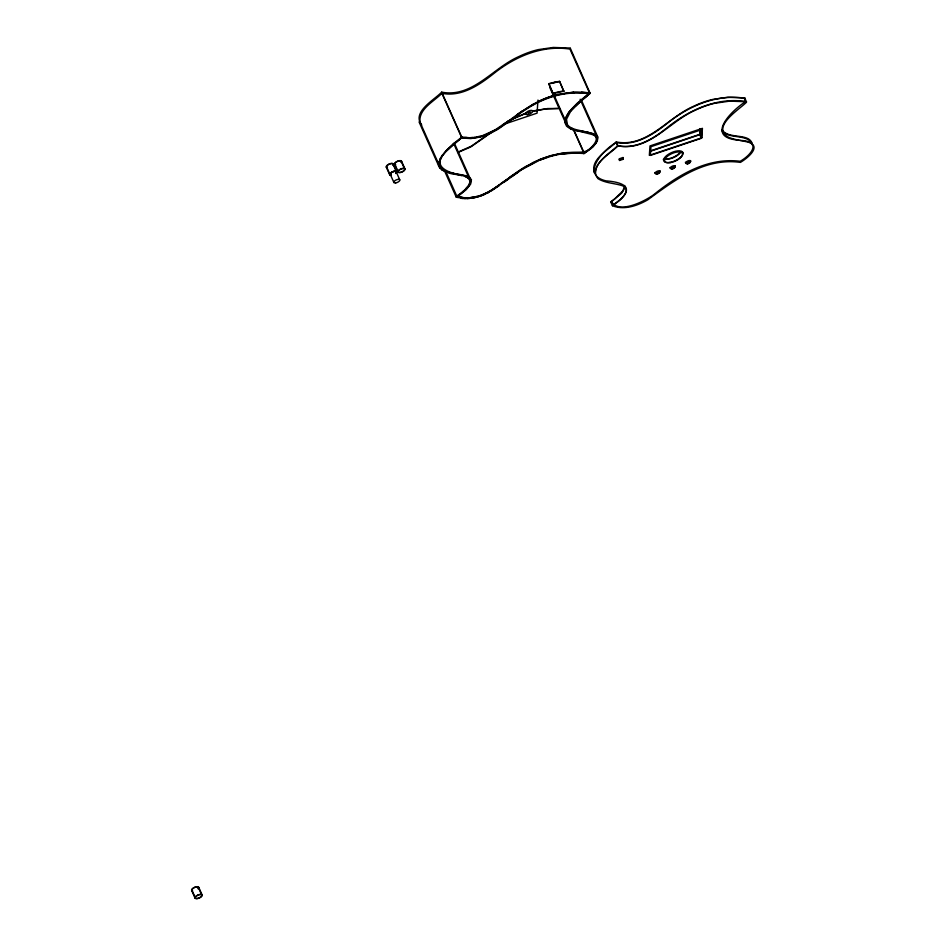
<?xml version="1.0" encoding="UTF-8"?>
<svg xmlns="http://www.w3.org/2000/svg" width="946" height="946" viewBox="0 0 946 946"><rect width="100%" height="100%" fill="white"/><g stroke="black" fill="none" stroke-linecap="round" stroke-linejoin="round"><path stroke-width="1.42" d="M438.601 165.491L438.613 162.464M567.411 124.837L566.406 119.421L570.615 111.368M566.358 122.318L566.406 119.338M537.967 100.063L537.068 113.153L502.527 124.754M548.834 84.052L548.846 83.662A46.129 19.677 -24.1 0 1 556.094 81.912L559.559 81.332L563.804 91.301A49.677 21.19 -24.1 0 0 556.839 92.661L553.114 93.63L548.822 84.028L552.795 82.988M553.114 93.63L548.846 83.662M563.804 91.301L559.559 81.332M619.346 159.827L619.417 158.739L623.012 157.533L623.225 159.259L619.63 160.465L619.346 159.827L622.941 158.621L623.012 157.533M619.63 160.465L619.417 158.739M701.388 138.293L701.979 129.567L650.954 146.689L650.363 155.416L701.388 138.293L699.638 134.391L700.04 128.573M701.79 137.773L702.44 128.325L649.985 145.932L649.334 155.381L701.79 137.773L700.336 134.509L700.702 129.105M590.351 92.945L573.264 92.247M625.436 186.835L621.546 193.268L611.577 201.604C618.743 214.789 645.952 200.623 654.005 194.462C678.235 174.927 707.703 157.154 740.198 161.281C751.68 154.754 762.074 141.12 740.079 140.398M752.413 144.975C750.698 132.085 728.704 139.961 722.011 129.827M470.162 181.667L468.376 185.818L464.616 190.028M438.613 162.546L442.657 154.636M597.233 141.321L598.002 137.43L581.092 99.484M570.355 48.329L590.115 93.276L581.601 100.229L570.615 111.462M744.928 98.124L746.465 102.251C739.666 109.275 710.73 126.918 728.455 137.229C735.066 140.079 742.362 140.505 749.22 142.468C761.849 147.091 746.418 158.881 740.399 162.393C704.664 157.343 674.853 180.012 647.833 199.783C637.486 205.731 624.076 210.497 612.405 205.708L610.667 201.805A49.086 20.93 -24.1 0 0 614.711 198.849L622.976 190.808L624.715 185.499M595.341 144.052L597.245 141.226M468.376 185.735L469.251 184.34M439.89 158.987L447.08 149.598M596.406 142.586L594.112 145.436M466.023 188.55L467.289 187.142M592.752 146.784L594.123 145.341M447.068 149.693L453.347 143.709M575.168 106.33L590.115 93.276M463.138 191.376L464.616 189.945M592.752 146.701L589.772 149.362M463.138 191.281L460.099 193.859A49.086 20.93 -24.1 0 1 456.055 196.815L456.54 197.111M591.297 148.014L588.258 150.556M570.249 48.033L553.292 47.442L538.227 49.618A42.18 17.986 -24.1 0 0 518.645 56.665C493.138 67.745 472.527 98.077 441.676 92.152C434.202 99.98 411.451 112.207 421.715 124.99M453.335 143.792L462.168 136.803M744.821 97.828L727.864 97.225L712.799 99.413A42.18 17.986 -24.1 0 0 693.217 106.46C667.71 117.541 647.099 147.872 616.248 141.947C608.302 150.225 590.138 159.129 594.301 172.858M746.56 101.73L729.614 101.139L714.549 103.315A42.18 17.986 -24.1 0 0 694.955 110.363C669.449 121.443 648.85 151.786 617.998 145.861C610.525 153.678 587.773 165.917 598.038 178.688C605.05 183.039 613.587 183.122 621.333 185.404C632.484 188.443 621.829 199.464 616.449 202.751A49.086 20.93 -24.1 0 1 612.405 205.708M459.153 139.902L461.518 138.01L470.741 138.577L480.533 137.016L488.834 134.096L496.721 129.98A45.03 19.204 -24.1 0 0 499.748 128.041L518.55 114.466M562.078 153.181C575.913 150.674 589.583 156.953 596.997 140.41C596.347 127.935 575.144 134.746 568.168 126.622C558.152 113.532 583.446 100.725 589.642 93.169L569.953 49.086C542.519 44.888 515.499 56.358 494.332 73.126C479.705 84.797 461.66 97.249 441.9 93.323C434.32 101.257 418.156 109.145 420.048 122.259L439.736 166.342C446.595 176.157 461.613 171.628 470.174 178.676C472.681 186.788 462.026 192.026 456.977 196.531L445.649 171.143M573.832 93.051C557.419 93.595 541.561 99.484 527.809 108.258C507.375 120.426 487.758 142.408 461.589 137.395C454.009 145.341 437.856 153.228 439.736 166.342M739.145 140.221C703.954 137.619 731.601 110.552 745.708 101.518L744.242 98.242C716.288 93.938 688.901 105.987 667.474 123.122C653.189 134.569 635.428 146.299 616.189 142.468C603.95 149.137 579.744 174.726 605.996 180.863C631.621 182.838 632.224 192.18 613.043 204.868M665.558 128.893C652.267 139.582 635.322 149.243 617.643 145.743C609.65 153.524 596.157 160.666 595.33 173.13M461.128 137.123L464.025 137.395M486.717 135.834L470.6 147.044L457.734 152.543M507.967 179.22L487.923 192.878M503.579 182.554L522.535 169.133M586.615 150.875C591.9 148.155 601.857 137.347 592.409 134.639A49.428 21.084 -24.1 0 0 591.593 134.367L571.017 129.2L566.583 126.208L564.833 122.495L565.602 117.765L568.984 112.042L576.812 103.575L588.578 93.619L586.757 93.429M666.67 128.065C688.664 110.221 716.713 96.977 745.708 101.518M501.557 183.146L519.567 170.623L531.959 163.351M588.258 150.461L585.349 152.637M487.84 135.018L494.864 129.945M501.214 183.394L500.576 183.855M507.955 121.242L492.7 131.494M503.674 124.458L522.074 111.072M509.811 177.422L494.451 188.183A43.492 18.553 -24.1 0 1 491.234 190.252L484.837 193.646M492.606 131.139L471.51 146.086L458.101 152.081M509.918 176.985L522.015 168.731A68.218 29.101 -24.1 0 1 525.775 166.449L539.575 159.791M499.985 184.659L488.562 192.085L479.598 195.704M586.603 151.23L584.143 152.945C566.335 151.124 548.219 155.038 532.291 162.889M518.763 113.792C538.865 98.691 564.289 89.397 589.642 93.169M512.578 175.956L517.427 172.562M517.119 114.608L532.799 104.427M499.382 185.534L491.482 190.808M586.768 151.561L584.049 153.5L575.558 153.063M584.439 153.394L583.611 153.63M503.828 124.032L515.239 117.789L526.378 113.248M522.535 169.216L539.669 160.111L552.807 155.688M495.645 129.744L481.81 135.952M507.955 121.183L526.071 112.964M527.927 165.988L533.627 162.96M532.787 104.521L538.617 101.388A42.18 17.986 -24.1 0 1 558.211 94.34M487.935 192.795L481.218 195.846M484.387 194.119L479.657 195.94L470.044 197.714L463.256 197.679L457.959 196.401L466.165 189.661L470.67 184.056L471.451 179.622L468.424 176.547A41.328 17.631 -24.1 0 0 466.331 175.743C449.291 173.804 427.367 166.839 449.102 148.829A96.326 41.08 -24.1 0 1 459.188 139.913M540.048 159.318L550.596 155.652L561.463 153.276M484.506 194.427L478.073 196.886M539.658 160.193L546.043 157.781M556.106 81.935L553.067 82.964A50.114 21.38 -24.1 0 1 559.524 81.723M619.701 159.377L623.296 158.171M649.997 151.041L699.638 134.391M650.635 151.183L700.336 134.509M478.913 196.189L467.052 198.211L457.048 196.567M472.279 198.211L478.085 196.792M532.385 111.439L545.274 109.027L558.152 108.483M481.81 135.857L474.726 137.418M532.835 110.966L547.568 108.542L559.831 108.471M552.807 155.783L559.973 154.186L575.57 152.968M476.985 136.993L479.338 136.508M475.093 197.572L464.983 198.731L457.308 197.359M559.961 154.281L567.541 153.347M470.611 137.749L474.738 137.336M573.264 92.152L558.199 94.423A42.18 17.986 -24.1 0 0 538.605 101.482M467.229 198.625L469.654 198.459M472.61 137.548L468.755 137.761M468.767 137.667L464.037 137.3M581.459 92.152L590.209 92.838M465.467 137.477L467.04 137.608M461.187 198.317L462.984 198.518M582.689 131.269L592.87 133.575M589.843 132.795L575.357 129.472M461.979 175.731L444.395 171.226M470.162 181.75C467.88 172.799 454.328 176.039 447.624 172.432M572.117 128.254L575.357 129.567M592.87 133.492L596.642 135.396M464.983 176.512L468.755 178.345M612.393 201.983L611.672 201.652M611.908 202.432L610.667 201.805M457.308 197.454L456.067 196.733L444.313 170.422M441.687 169.701L444.384 171.321M569.397 126.705L572.105 128.337M595.282 134.415L597.541 136.401M722.236 131.21C730.052 139.322 746.087 133.824 751.964 143.354M439.701 167.785L441.687 169.795M567.423 124.754L569.397 126.788M420.521 123.098L420.048 122.259M438.613 165.396L439.689 167.88M690.403 160.607L690.675 161.222M682.267 151.809L682.539 152.424M682.728 152.838L683 153.441M685.377 162.298L685.649 162.913M675.006 165.775L675.278 166.39M669.981 167.466L670.253 168.081M663.323 159.342L663.595 159.957M659.776 170.658L660.131 171.474M654.833 172.55L655.105 173.165M616.248 141.947L617.998 145.861M616.189 142.468L617.643 145.743M622.941 158.621L623.225 159.259M580.135 99.247L596.843 136.65M573.394 128.893L584.143 152.945M573.477 129.732L584.049 153.406M553.836 94.671L566.76 123.607M549.945 87.848L566.051 123.914M441.676 92.152L461.648 136.874M441.9 93.323L461.589 137.395M454.246 142.881L470.351 178.948M453.796 143.768L470.115 180.426M419.054 121.939L439.027 166.662M401.542 161.234L404.971 168.908A3.867 1.655 -24.1 0 1 400.217 172.562A3.867 1.655 -24.1 0 1 399.106 169.937A3.867 1.655 -24.1 0 1 404.971 168.908M401.21 161.388L404.64 169.05A3.5 1.49 -24.1 0 1 400.335 172.361A3.5 1.49 -24.1 0 1 399.33 169.984A3.5 1.49 -24.1 0 1 404.64 169.05M394.813 164.214L398.231 171.888M394.47 164.368L397.899 172.03M393.347 163.989L396.776 171.652M393.016 164.143L396.433 171.805M396.197 171.805L399.756 179.787M390.343 174.513L393.903 182.495M386.607 166.969L390.036 174.632M386.275 167.123L389.705 174.785M198.707 887.289L202.125 894.951A3.867 1.655 -24.1 0 1 197.383 898.617A3.867 1.655 -24.1 0 1 196.271 895.98A3.867 1.655 -24.1 0 1 202.125 894.951M198.364 887.443L201.794 895.105A3.5 1.49 -24.1 0 1 197.489 898.416A3.5 1.49 -24.1 0 1 196.484 896.039A3.5 1.49 -24.1 0 1 201.794 895.105M191.967 890.269L195.396 897.931M191.636 890.423L195.053 898.085M573.867 93.015A99.98 42.641 -24.1 0 1 586.709 93.465M192.535 890.99A3.867 1.655 -24.1 0 1 192.535 888.578A3.867 1.655 -24.1 0 1 197.418 886.674A3.867 1.655 -24.1 0 1 198.128 888.826M192.499 890.706A3.5 1.49 -24.1 0 1 194.817 887.383A3.5 1.49 -24.1 0 1 198.175 888.4M387.363 167.714A3.867 1.655 -24.1 0 1 386.961 165.479A3.867 1.655 -24.1 0 1 391.715 163.374A3.867 1.655 -24.1 0 1 393.028 165.207M387.434 167.489A3.5 1.49 -24.1 0 1 389.007 164.285A3.5 1.49 -24.1 0 1 392.968 164.841M391.195 175.4A3.867 1.655 -24.1 0 1 390.379 173.142A3.867 1.655 -24.1 0 1 395.558 171.049A3.867 1.655 -24.1 0 1 395.877 173.496M391.195 175.187A3.5 1.49 -24.1 0 1 390.651 173.153A3.5 1.49 -24.1 0 1 395.156 171.25A3.5 1.49 -24.1 0 1 395.913 173.189M395.558 164.971A3.867 1.655 -24.1 0 1 395.109 162.783A3.867 1.655 -24.1 0 1 399.768 160.631A3.867 1.655 -24.1 0 1 401.329 162.31M395.629 164.734A3.5 1.49 -24.1 0 1 395.428 162.736A3.5 1.49 -24.1 0 1 399.531 160.844A3.5 1.49 -24.1 0 1 401.092 162.215M391.159 174.951A3.228 1.372 -24.1 0 1 390.946 173.035A3.228 1.372 -24.1 0 1 394.931 171.332A3.228 1.372 -24.1 0 1 395.901 172.929M460.111 193.776A49.086 20.93 -24.1 0 1 456.067 196.733M553.15 93.252A48.151 20.54 -24.1 0 1 563.828 90.934M681.073 151.656A10.441 4.458 -24.1 0 1 664.742 159.2M680.387 151.786A9.673 4.127 -24.1 0 1 673.327 157.284A9.673 4.127 -24.1 0 1 664.671 158.632M527.974 112.858L530.115 112.101L527.974 112.858M527.643 114.62A3.819 1.632 -24.1 0 0 532.657 111.108A3.819 1.632 -24.1 0 0 527.076 111.805A3.819 1.632 -24.1 0 0 527.643 114.62M395.735 182.909A3.228 1.372 -24.1 0 0 399.803 179.882A3.228 1.372 -24.1 0 0 394.967 180.639A3.228 1.372 -24.1 0 0 395.735 182.909M656.701 173.792A2.708 1.159 -24.1 0 0 660.107 171.25A2.708 1.159 -24.1 0 0 656.051 171.9A2.708 1.159 -24.1 0 0 656.701 173.792M671.849 168.719A2.708 1.159 -24.1 0 0 675.255 166.177A2.708 1.159 -24.1 0 0 671.199 166.815A2.708 1.159 -24.1 0 0 671.849 168.719M687.245 163.552A2.708 1.159 -24.1 0 0 690.651 161.009A2.708 1.159 -24.1 0 0 686.595 161.648A2.708 1.159 -24.1 0 0 687.245 163.552M669.744 162.416A10.441 4.458 -24.1 0 0 682.894 152.602A10.441 4.458 -24.1 0 0 667.249 155.085A10.441 4.458 -24.1 0 0 669.744 162.416M670.288 162.629A9.673 4.127 -24.1 0 0 682.468 153.548A9.673 4.127 -24.1 0 0 667.982 155.842A9.673 4.127 -24.1 0 0 670.288 162.629M657.245 174.017A1.939 0.828 -24.1 0 0 659.681 172.196A1.939 0.828 -24.1 0 0 656.784 172.657A1.939 0.828 -24.1 0 0 657.245 174.017M672.393 168.932A1.939 0.828 -24.1 0 0 674.829 167.111A1.939 0.828 -24.1 0 0 671.932 167.572A1.939 0.828 -24.1 0 0 672.393 168.932M687.789 163.764A1.939 0.828 -24.1 0 0 690.225 161.943A1.939 0.828 -24.1 0 0 687.328 162.405A1.939 0.828 -24.1 0 0 687.789 163.764"/></g></svg>
